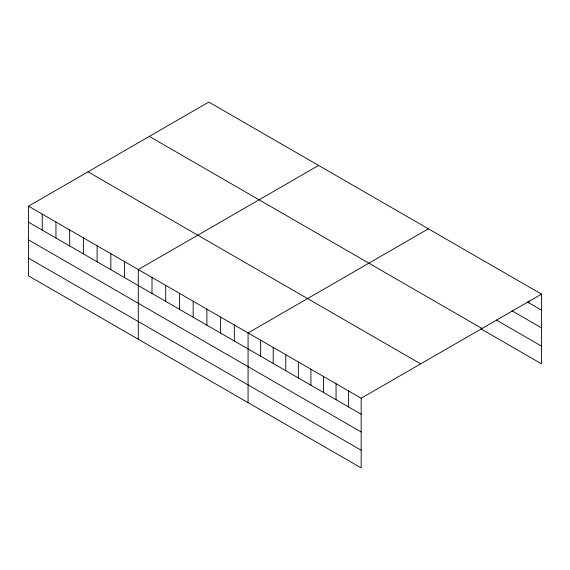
<?xml version="1.0" encoding="UTF-8"?>
<svg xmlns="http://www.w3.org/2000/svg" width="570" height="570" viewBox="0 0 570 570"><rect width="100%" height="100%" fill="white"/><g stroke="black" fill="none" stroke-linecap="round" stroke-linejoin="round"><path stroke-width="0.85" d="M28.5 206.169L361.18 398.238L361.18 467.942L28.5 275.866L28.5 206.169L208.82 102.059L541.5 294.134L541.5 363.831L480.88 328.833M318.602 165.442L138.282 269.553L138.282 339.25M428.391 228.827L248.071 332.937L248.071 402.634M361.18 398.238L541.5 294.134M527.457 302.022L541.5 310.13M511.931 310.778L541.5 327.85M496.406 320.076L541.5 346.111M149.311 136.415L481.992 328.484M88.008 171.812L420.689 363.881M28.5 222.165L361.18 414.233M28.5 239.885L361.18 431.96M28.5 258.146L361.18 450.214M528.932 301.095L528.932 302.87M348.612 390.984L348.612 406.98M336.043 383.724L336.043 399.72M323.475 376.471L323.475 392.466M310.906 369.218L310.906 385.213M298.338 361.957L298.338 377.953M285.769 354.704L285.769 370.7M273.208 347.444L273.208 363.439M260.64 340.19L260.64 356.186M234.348 325.014L234.348 341.01M220.626 317.091L220.626 333.087M206.903 309.168L206.903 325.164M193.18 301.245L193.18 317.241M179.45 293.322L179.45 309.318M165.727 285.399L165.727 301.395M152.005 277.476L152.005 293.472M124.559 261.63L124.559 277.626M110.837 253.707L110.837 269.703M97.114 245.784L97.114 261.78M83.391 237.861L83.391 253.857M69.668 229.938L69.668 245.934M55.945 222.015L55.945 238.011M42.223 214.092L42.223 230.088"/></g></svg>
